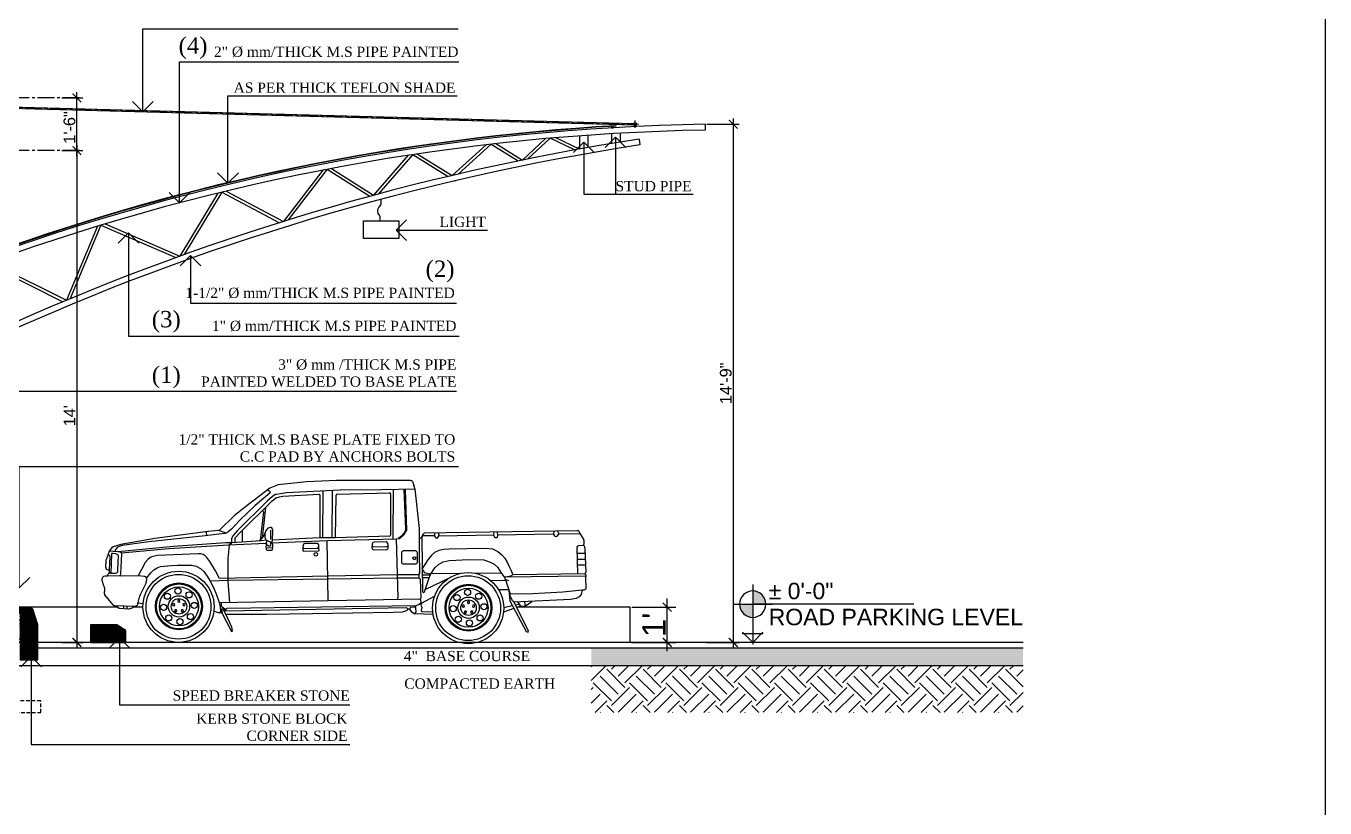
# Model space of a CAD drawing. Header units: inches. Extents: x 7915 to 10666, y -851 to 1175.
# Drawn here: x 10222.3 to 10666, y 620.1 to 887.2 of the extents above; entities that cross this region are included whole.
import ezdxf
from ezdxf.enums import TextEntityAlignment as Align

# ---------------------------------------------------------------- set-up
doc = ezdxf.new("R2010")
doc.units = ezdxf.units.IN
doc.header["$LTSCALE"] = 10
doc.header["$MEASUREMENT"] = 0
for name, pattern in [('CENTER2', [28.575, 19.05, -3.175, 3.175, -3.175]), ('HIDDEN', [9.525, 6.35, -3.175]), ('HIDDEN2', [0.1875, 0.125, -0.0625])]:
    doc.linetypes.add(name, pattern=pattern)
for name, color, linetype in [('-LEVEL 12', 1, 'Continuous'), ('A-TYP-ST-Hatch', 254, 'Continuous'), ('afaq', 6, 'Continuous'), ('BOLD  DIM', 230, 'Continuous'), ('CAR1', 250, 'Continuous'), ('dim', 1, 'Continuous'), ('DIM DET', 2, 'Continuous'), ('FINISH', 2, 'Continuous'), ('KERB STONE', 6, 'Continuous'), ('LIGHT', 1, 'Continuous'), ('NEW COL HATCH', 8, 'Continuous'), ('new line', 2, 'Continuous'), ('RCC', 6, 'Continuous'), ('SHADE COL', 4, 'Continuous'), ('TEXT DET', 2, 'Continuous'), ('WALL', 4, 'Continuous'), ('WALL HATCH', 250, 'Continuous')]:
    doc.layers.add(name, color=color, linetype=linetype)
doc.styles.add('1-2 INCH', font='arial.ttf', dxfattribs={"height": 4})
doc.styles.add('1-5 INCH', font='GOTHIC.TTF', dxfattribs={"height": 1})
doc.styles.add('3-8 TEXT', font='arial.ttf', dxfattribs={"height": 8})
doc.styles.add('ARIAL', font='arial.ttf')
doc.styles.add('style1', font='times.ttf')
doc.dimstyles.new('1-2 INCH', dxfattribs={"dimtxt": 4, "dimasz": 3, "dimexe": 2, "dimexo": 0.5, "dimgap": 0.5, "dimtad": 1, "dimdec": 4, "dimzin": 0, "dimdsep": 46, "dimlunit": 4, "dimtxsty": '1-2 INCH', "dimblk": 'ARCHTICK', "dimcen": 2, "dimdle": 2, "dimclrd": 1, "dimclre": 8, "dimclrt": 3, "dimadec": 3, "dimazin": 0, "dimtfac": 1, "dimtdec": 4, "dimtofl": 0, "dimtmove": 2, "dimatfit": 3, "dimldrblk": 'AERO', "dimfxl": 0, "dimtolj": 1, "dimtzin": 0, "dimarcsym": 0})
doc.dimstyles.new('3-8 INCH', dxfattribs={"dimtxt": 8, "dimasz": 3, "dimexe": 3, "dimexo": 0.5, "dimgap": 0.5, "dimtad": 1, "dimdec": 4, "dimzin": 0, "dimdsep": 46, "dimlunit": 4, "dimtxsty": '3-8 TEXT', "dimblk": 'ARCHTICK', "dimcen": 1.5, "dimdle": 3, "dimclrd": 1, "dimclre": 8, "dimclrt": 2, "dimadec": 3, "dimazin": 0, "dimtfac": 1, "dimtdec": 4, "dimtofl": 0, "dimtmove": 2, "dimatfit": 3, "dimldrblk": 'AERO', "dimfxl": 0, "dimtolj": 1, "dimtzin": 0, "dimarcsym": 0})
doc.dimstyles.new('DET-DIM', dxfattribs={"dimtxt": 1, "dimasz": 0.75, "dimexe": 1, "dimexo": 1, "dimgap": 0.5, "dimtad": 1, "dimdec": 4, "dimzin": 0, "dimdsep": 46, "dimlunit": 4, "dimtxsty": '1-5 INCH', "dimblk": 'ARCHTICK', "dimcen": 2, "dimclrd": 1, "dimclre": 8, "dimclrt": 2, "dimadec": 3, "dimazin": 0, "dimtfac": 1, "dimtdec": 4, "dimtofl": 0, "dimtmove": 2, "dimatfit": 3, "dimldrblk": 'AERO', "dimfxl": 0, "dimtolj": 1, "dimtzin": 0, "dimarcsym": 0})
pattern_1 = [(50, (-9762.5724, 3945.2012), (1.43452037, -0.12550427), [0.15, -1.65]), (355, (-9762.5724, 3945.2012), (-0.27750267, 1.50438427), [0.12, -1.32]), (100.451444, (-9762.4529, 3945.1908), (1.1570177, 1.37887998), [0.12748038, -1.40228422]), (46.1842, (-9762.5724, 3945.6012), (2.13448266, -0.33103856), [0.225, -2.475]), (96.635635, (-9762.3946, 3945.5736), (1.8693239, 1.9482372), [0.1912207, -2.1034275]), (351.184164, (-9762.5724, 3945.6012), (1.8693239, 1.9482372), [0.18, -1.98]), (21, (-9762.3724, 3945.5012), (1.1938141, -0.80523778), [0.15, -1.65]), (326, (-9762.3724, 3945.5012), (0.48663066, 1.4503001), [0.12, -1.32]), (71.451445, (-9762.273, 3945.4341), (1.68044475, 0.6450623), [0.12748038, -1.40228422]), (37.5, (-9762.57244, 3945.2012), (0.02431971, 0.665787708), [0, -1.304, 0, -1.34, 0, -1.325]), (7.5, (-9762.57244, 3945.2012), (0.526139075, 0.788823424), [0, -0.764, 0, -1.274, 0, -0.505]), (327.5, (-9763.01844, 3945.2012), (1.067644872, -0.045109743), [0, -0.5, 0, -1.56, 0, -2.07]), (317.5, (-9763.2184, 3945.2012), (1.16637234, 0.200209965), [0, -0.65, 0, -1.036, 0, -1.47])]
pattern_2 = [(225, (-2543.17438, 4597.89526), (0.176776695, -0.176776695), [])]

# ---------------------------------------------------------------- blocks, each defined once
blk = doc.blocks.new('_ArchTick')
at = {"color": 0, "const_width": 0.15}
blk.add_lwpolyline([(-0.5, -0.5), (0.5, 0.5)], dxfattribs=at)
blk = doc.blocks.new('*D231')
at = {"layer": 'Defpoints', "color": 0}
for p in [(10428.66, 688.69), (10441.29, 688.69), (10428.66, 676.69)]:
    blk.add_point(p, dxfattribs=at)
at = {"layer": 'DIM DET', "color": 8, "linetype": 'HIDDEN', "lineweight": -2}
for p, q in [((10429.16, 688.69), (10444.29, 688.69)), ((10429.16, 676.69), (10444.29, 676.69))]:
    blk.add_line(p, q, dxfattribs=at)
at = {"layer": 'DIM DET', "color": 1, "lineweight": -2}
blk.add_line((10441.29, 673.69), (10441.29, 691.69), dxfattribs=at)
at = {"layer": 'DIM DET', "color": 1, "lineweight": -2, "xscale": 3, "yscale": 3, "zscale": 3}
for p, rotation in [((10441.29, 688.69), 90), ((10441.29, 676.69), 270)]:
    blk.add_blockref('_ArchTick', p, dxfattribs=dict(at, rotation=rotation))
at = {"layer": 'DIM DET', "color": 2, "insert": (10436.77, 682.69), "char_height": 8, "attachment_point": 5, "rotation": 90, "style": '3-8 TEXT'}
blk.add_mtext("\\A1;1'", dxfattribs=at)
blk = doc.blocks.new('AERO')
blk.add_line((0, 0), (-1, 0))
blk.add_lwpolyline([(-0.71, 0.71), (0, 0), (-0.71, -0.71)])
blk = doc.blocks.new('*D232')
at = {"layer": 'Defpoints', "color": 0}
for p in [(10454.28, 853.69), (10454.28, 676.69), (10463.86, 676.69)]:
    blk.add_point(p, dxfattribs=at)
at = {"layer": 'dim', "color": 8, "linetype": 'HIDDEN', "lineweight": -2}
for p, q in [((10454.78, 853.69), (10465.86, 853.69)), ((10454.78, 676.69), (10465.86, 676.69))]:
    blk.add_line(p, q, dxfattribs=at)
at = {"layer": 'dim', "color": 1, "lineweight": -2}
blk.add_line((10463.86, 855.69), (10463.86, 674.69), dxfattribs=at)
at = {"layer": 'dim', "color": 1, "lineweight": -2, "xscale": 3, "yscale": 3, "zscale": 3}
for p, rotation in [((10463.86, 853.69), 90), ((10463.86, 676.69), 270)]:
    blk.add_blockref('_ArchTick', p, dxfattribs=dict(at, rotation=rotation))
at = {"layer": 'dim', "color": 3, "insert": (10461.32, 765.19), "char_height": 4, "attachment_point": 5, "rotation": 90, "style": '1-2 INCH'}
blk.add_mtext('\\A1;14\'-9"', dxfattribs=at)
blk = doc.blocks.new('*D234')
at = {"layer": 'Defpoints', "color": 0}
for p in [(10234.07, 844.69), (10234.07, 676.69), (10239.67, 676.69)]:
    blk.add_point(p, dxfattribs=at)
at = {"layer": 'dim', "color": 8, "linetype": 'HIDDEN', "lineweight": -2}
for p, q in [((10234.57, 844.69), (10241.67, 844.69)), ((10234.57, 676.69), (10241.67, 676.69))]:
    blk.add_line(p, q, dxfattribs=at)
at = {"layer": 'dim', "color": 1, "lineweight": -2}
blk.add_line((10239.67, 846.69), (10239.67, 674.69), dxfattribs=at)
at = {"layer": 'dim', "color": 1, "lineweight": -2, "xscale": 3, "yscale": 3, "zscale": 3}
for p, rotation in [((10239.67, 844.69), 90), ((10239.67, 676.69), 270)]:
    blk.add_blockref('_ArchTick', p, dxfattribs=dict(at, rotation=rotation))
at = {"layer": 'dim', "color": 3, "insert": (10237.16, 754.11), "char_height": 4, "attachment_point": 5, "rotation": 90, "style": '1-2 INCH'}
blk.add_mtext("\\A1;14'", dxfattribs=at)
blk = doc.blocks.new('A$C70028be3')
blk.add_wipeout([(105.45, 55.78), (80.11, 55.76), (70.88, 55.34), (65.04, 54.76), (60.2, 54.23), (57.41, 53.17), (56.69, 52.61), (45.2, 43.62), (40.04, 38.63), (39.76, 38.7), (39.66, 38.7), (36.79, 38.35), (26.77, 37.06), (18.16, 35.94), (12.31, 34.94), (6.45, 33.94), (3.93, 33.14), (2.6, 31.82), (2.14, 30.54), (1.46, 28.65), (1.4, 28.35), (1.31, 26.25), (1.54, 25.57), (2.17, 25.21), (2.56, 25.19), (2.5, 24), (1.9, 23.09), (1.9, 23.05), (0.99, 23.03), (0.19, 22.62), (0.05, 21.73), (0.62, 19.92), (0.72, 19.7), (0.82, 19.48), (0.9, 19.07), (0.9, 17.81), (0.86, 17.68), (0.88, 16.95), (2.3, 15.06), (3.62, 13.4), (4.38, 13.02), (5.24, 12.96), (5.45, 12.39), (5.95, 11.97), (9.29, 11.82), (10.29, 12.11), (10.78, 12.85), (11.34, 12.83), (12.04, 13.11), (12.35, 13.83), (12.36, 13.96), (14.11, 13.68), (14.08, 13.29), (14.06, 12.61), (14.23, 10.57), (14.52, 9.3), (14.86, 8.27), (15.32, 7.21), (16.02, 5.98), (16.7, 5.04), (17.37, 4.27), (17.37, 4.27), (18.88, 2.91), (20.3, 1.99), (21.41, 1.54), (23.47, 0.77), (24.33, 0.6), (25.47, 0.48), (26.21, 0.46), (27.91, 0.58), (29.56, 0.93), (31.01, 1.44), (32.59, 2.27), (33.49, 2.88), (34.44, 3.67), (34.44, 3.67), (35.74, 5.07), (36.78, 6.62), (37.7, 8.66), (38.22, 10.77), (38.26, 11.07), (39.97, 10.52), (40.43, 10.64), (40.6, 10.88), (40.6, 10.88), (40.82, 10.51), (41.07, 10.41), (44.26, 4.22), (44.69, 4.37), (44.41, 5.64), (42.33, 10.05), (49.36, 10.05), (56.39, 10.05), (64.18, 10.19), (71.96, 10.33), (85.75, 10.55), (99.54, 10.76), (102.62, 10.9), (104.33, 11.42), (104.55, 11.77), (104.54, 11.88), (104.88, 11.91), (105.23, 11.95), (105.19, 11.71), (105.28, 11.42), (105.86, 10.86), (106.66, 10.26), (113.16, 10.11), (113.24, 9.63), (113.5, 8.62), (113.94, 7.41), (114.34, 6.55), (115.17, 5.19), (115.91, 4.23), (116.69, 3.41), (117.94, 2.36), (119.19, 1.55), (120.23, 1.03), (121.78, 0.47), (123.23, 0.15), (124.48, 0.02), (125.13, 0), (126.63, 0.09), (128.17, 0.39), (129.63, 0.86), (130.99, 1.51), (132.52, 2.51), (133.69, 3.53), (135.04, 5.13), (135.68, 6.13), (136.45, 7.74), (136.99, 9.53), (137.16, 10.47), (137.2, 10.75), (140.78, 12.03), (144.97, 4.2), (145.59, 3.99), (145.8, 4.41), (141.69, 12.36), (142.99, 12.82), (144.54, 12.82), (144.74, 12.88), (146.9, 14.46), (160.14, 15.1), (162.01, 15.41), (163.05, 16.04), (163.77, 16.76), (164.1, 18.38), (164.76, 18.44), (165.26, 18.62), (165.42, 18.75), (165.48, 18.95), (165.36, 22.63), (165.35, 22.95), (165.29, 23.55), (165.12, 23.79), (164.84, 23.94), (164.95, 23.94), (165.19, 24.05), (165.28, 24.29), (165.02, 32.37), (164.8, 33.41), (164.67, 33.61), (164.39, 33.67), (164.6, 33.77), (164.69, 34), (164.69, 35.26), (163.3, 37.67), (162.93, 38.48), (162.36, 38.67), (155.67, 38.57), (135.2, 38.26), (113.69, 37.84), (110.21, 37.85), (109.95, 37.71), (109.54, 36.88), (109.3, 36.5), (109.18, 36.19), (108.4, 36.15), (108.38, 38.61), (108.37, 39.31), (107.62, 46.02), (106.88, 52.73), (106.61, 53.98), (106.33, 54.7), (106.07, 55.36), (105.83, 55.67)]).dxf.layer = 'CAR1'
at = {"layer": 'CAR1'}
for p, q in [((60.2, 54.23), (57.41, 53.17)), ((69.89, 55.29), (60.2, 54.23)), ((80.11, 55.76), (69.89, 55.29)), ((105.45, 55.78), (80.11, 55.76)), ((106.07, 55.36), (106.59, 54.05)), ((106.61, 53.98), (106.88, 52.73)), ((57.41, 53.17), (48.65, 46.4)), ((58.04, 48.73), (59.37, 49.75)), ((59.57, 49.86), (60.69, 50.22)), ((60.69, 50.22), (61.84, 50.36)), ((61.84, 50.36), (74.24, 51.03)), ((74.52, 50.77), (74.52, 36.12)), ((79.81, 36.32), (80.02, 50.78)), ((80.35, 51.11), (98.26, 51.5)), ((98.6, 51.17), (98.6, 37.06)), ((106.88, 52.73), (108.37, 39.31)), ((48.65, 46.4), (45.2, 43.62)), ((47.42, 38.07), (58.04, 48.73)), ((55.2, 45.03), (54.11, 35.22)), ((45.2, 43.62), (40.04, 38.63)), ((18.16, 35.94), (6.45, 33.94)), ((35.38, 38.18), (18.16, 35.94)), ((39.66, 38.7), (35.38, 38.18)), ((42.28, 37.92), (39.87, 38.68)), ((47.9, 38.56), (47.96, 34.82)), ((57.65, 38.75), (57.65, 35.56)), ((74.39, 36.12), (58.21, 35.42)), ((79.81, 36.19), (74.39, 36.12)), ((98.28, 36.72), (79.81, 36.19)), ((100.51, 35.85), (101.1, 15.69)), ((108.37, 39.31), (108.44, 30.9)), ((108.4, 36.15), (109.18, 36.19)), ((109.34, 36.48), (109.27, 36.15)), ((109.27, 36.15), (109.53, 17.84)), ((109.54, 36.88), (109.34, 36.48)), ((113.58, 36.88), (109.54, 36.88)), ((156.13, 37.56), (163.3, 37.67)), ((163.3, 37.67), (164.64, 35.43)), ((2.6, 31.82), (1.46, 28.65)), ((3.4, 32.75), (2.6, 31.82)), ((3.93, 33.14), (3.4, 32.75)), ((6.45, 33.94), (3.93, 33.14)), ((5.56, 31.48), (24.49, 33.33)), ((24.49, 33.33), (42.4, 34.55)), ((42.4, 34.55), (44.1, 34.55)), ((44.47, 34.49), (43.48, 33.6)), ((76.85, 35.14), (77.19, 14.92)), ((92.32, 33.73), (92.26, 33.12)), ((92.26, 33.12), (92.29, 32.72)), ((92.4, 34.15), (92.32, 33.73)), ((92.96, 32.1), (97.17, 32.17)), ((97.08, 34.76), (93.05, 34.7)), ((97.79, 33.91), (97.75, 34.19)), ((97.82, 33.17), (97.79, 33.91)), ((97.83, 32.86), (97.82, 33.17)), ((162.64, 23.91), (162.37, 32.82)), ((162.4, 32.97), (162.55, 33.32)), ((162.83, 33.51), (164.44, 33.67)), ((164.69, 35.26), (164.69, 34)), ((164.8, 33.41), (165.02, 32.37)), ((165.02, 32.37), (165.28, 24.29)), ((1.4, 28.35), (1.31, 26.25)), ((3.32, 30.7), (3.05, 24.08)), ((3.82, 30.86), (3.48, 30.86)), ((4.67, 30.72), (3.82, 30.86)), ((5.38, 30.51), (4.67, 30.72)), ((5.74, 30.08), (5.38, 30.51)), ((5.52, 25.04), (5.74, 30.08)), ((14.79, 27.77), (12.43, 23.19)), ((15.67, 28.72), (14.79, 27.77)), ((16.38, 29.36), (15.67, 28.72)), ((17.44, 29.8), (16.48, 29.42)), ((18.97, 30.14), (17.44, 29.8)), ((33, 30.75), (19.03, 30.14)), ((20.02, 26.32), (23.86, 26.74)), ((23.86, 26.74), (25.85, 26.88)), ((25.85, 26.88), (30.76, 26.81)), ((30.76, 26.81), (32.25, 26.53)), ((36.86, 28.04), (35.85, 29.46)), ((38.83, 24.92), (36.86, 28.04)), ((108.44, 30.9), (108.57, 24.19)), ((113.72, 25.87), (114.98, 27)), ((114.98, 27), (116.64, 27.93)), ((116.64, 27.93), (118.7, 28.39)), ((118.7, 28.39), (125.33, 28.72)), ((125.33, 28.72), (130.44, 28.59)), ((130.44, 28.59), (132.1, 28.12)), ((132.1, 28.12), (133.89, 27.33)), ((133.89, 27.33), (135.22, 26.07)), ((1.9, 23.05), (0.99, 23.03)), ((12.56, 23.19), (1.9, 23.05)), ((1.9, 23.05), (1.9, 23.09)), ((2.17, 25.21), (2.34, 25.19)), ((2.34, 25.19), (2.56, 25.18)), ((2.56, 25.18), (2.5, 24)), ((2.93, 24.09), (4.74, 24.04)), ((4.74, 24.04), (5.17, 24.18)), ((5.17, 24.18), (5.45, 24.54)), ((5.45, 24.54), (5.52, 25.04)), ((14.47, 23.01), (12.56, 23.19)), ((15.32, 22.34), (16.75, 24.26)), ((15.36, 21.84), (15.32, 22.34)), ((16.75, 24.26), (17.82, 25.18)), ((17.82, 25.18), (18.89, 25.89)), ((18.89, 25.89), (20.02, 26.32)), ((32.25, 26.53), (33.67, 25.68)), ((33.67, 25.68), (34.81, 24.61)), ((34.81, 24.61), (35.95, 23.12)), ((35.95, 23.12), (36.94, 21.63)), ((40.19, 22.28), (38.83, 24.92)), ((77.3, 23.03), (40.19, 22.28)), ((77.28, 22.14), (100.77, 22.55)), ((101.04, 23.5), (77.3, 23.03)), ((100.77, 22.55), (108.32, 22.55)), ((108.3, 23.57), (101.04, 23.5)), ((108.54, 24.04), (108.3, 23.57)), ((108.32, 22.55), (108.61, 22.31)), ((109.45, 23.57), (112.28, 23.57)), ((110.23, 17.73), (111.86, 22.49)), ((111.86, 22.49), (112.32, 23.68)), ((112.32, 23.68), (113.72, 25.87)), ((135.22, 26.07), (136.35, 24.34)), ((136.35, 24.34), (137.61, 22.49)), ((164.89, 23.08), (137.54, 22.75)), ((137.61, 22.49), (137.68, 22.09)), ((137.88, 22.88), (139.67, 23.15)), ((139.67, 23.15), (140.46, 23.61)), ((165.19, 22.91), (164.89, 23.08)), ((165.12, 23.79), (165.29, 23.55)), ((165.29, 23.55), (165.35, 22.95)), ((165.48, 18.95), (165.36, 22.63)), ((0.05, 21.73), (0.62, 19.92)), ((0.62, 19.92), (0.82, 19.48)), ((0.9, 17.81), (0.86, 17.68)), ((0.9, 19.07), (0.9, 17.81)), ((13.1, 16.53), (14.12, 18.57)), ((14.12, 18.57), (15.13, 20.72)), ((15.21, 20.98), (15.36, 21.84)), ((36.94, 21.63), (38.15, 19.21)), ((37.24, 21.53), (43.01, 21.74)), ((38.15, 19.21), (39.22, 16.65)), ((43.01, 21.74), (77.28, 22.14)), ((108.73, 22.06), (108.93, 15.58)), ((137.68, 22.09), (138.94, 21.62)), ((137.94, 21.82), (139.47, 16.98)), ((157.45, 17.71), (164.1, 18.38)), ((164.1, 18.38), (164.76, 18.44)), ((164.76, 18.44), (165.26, 18.62)), ((0.88, 16.95), (0.97, 16.73)), ((0.97, 16.73), (3.62, 13.4)), ((12.35, 13.84), (12.35, 13.96)), ((12.36, 13.95), (14.11, 13.68)), ((12.39, 14.09), (13.03, 16.35)), ((39.22, 16.65), (39.71, 15.09)), ((39.71, 15.09), (40.14, 14.03)), ((108.6, 15.23), (40.11, 13.94)), ((40.14, 14.03), (40.43, 12.61)), ((101.1, 15.69), (100.85, 15.17)), ((107.35, 13.05), (108.36, 13.46)), ((108.36, 13.46), (108.91, 13.84)), ((109.05, 14.15), (108.95, 15.02)), ((109.79, 17.52), (109.84, 17.51)), ((139.47, 16.98), (147.23, 17.11)), ((141.95, 14.27), (142.99, 12.82)), ((144.74, 12.88), (146.9, 14.46)), ((147.23, 17.11), (157.45, 17.71)), ((4.38, 13.02), (11.32, 12.83)), ((39.57, 10.62), (38.26, 11.07)), ((39.97, 10.52), (39.57, 10.62)), ((40.43, 12.61), (40.6, 10.88)), ((40.57, 11.18), (40.58, 11.09)), ((41.11, 10.32), (40.82, 10.51)), ((41.01, 11.85), (40.92, 11.82)), ((40.92, 11.82), (41.06, 10.5)), ((41.11, 10.32), (44.26, 4.22)), ((42.33, 10.05), (41.6, 11.58)), ((42.33, 10.05), (56.39, 10.05)), ((44.41, 5.64), (42.33, 10.05)), ((42.39, 11.11), (42.36, 11.58)), ((103.99, 12.25), (42.39, 11.11)), ((42.85, 12.12), (107.23, 13.03)), ((56.39, 10.05), (71.96, 10.33)), ((71.96, 10.33), (99.54, 10.76)), ((99.54, 10.76), (102.62, 10.9)), ((102.73, 10.92), (104.11, 11.29)), ((104.4, 12.05), (104.18, 12.19)), ((104.33, 11.42), (104.45, 11.54)), ((105.31, 12.39), (105.19, 11.71)), ((105.28, 11.42), (105.8, 10.9)), ((105.8, 10.9), (106.66, 10.26)), ((106.66, 10.26), (113.16, 10.11)), ((106.84, 12.59), (107.35, 13.05)), ((142.99, 12.82), (144.54, 12.82)), ((44.69, 4.37), (44.41, 5.64)), ((44.26, 4.22), (44.69, 4.37))]:
    blk.add_line(p, q, dxfattribs=at)
for points in [[(56.69, 52.61), (57.19, 52.24, -0.301892), (57.44, 51.55), (57.41, 51.45), (52.37, 47.2), (47.2, 42.16), (44.28, 39.11), (43, 38.09, -0.067543), (42.89, 38.02), (42.09, 37.68, -0.072027), (41.95, 37.65), (35.25, 36.86), (16.01, 34.74), (6.98, 33.54), (5.57, 33.07, 0.139437), (5.27, 32.87), (4.8, 32.3, 0.078744), (4.69, 32.12), (4.46, 31.55)], [(106.88, 52.73), (95.69, 52.52), (81.44, 52.39), (63.06, 51.58), (61.02, 51.24), (59.58, 50.99, 0.08521), (59.36, 50.91), (58.44, 50.39, 0.054157), (58.33, 50.31), (56.48, 48.66), (46.31, 38.63), (44.75, 36.8), (44.35, 35.84), (44.34, 34.97), (44.47, 34.49)], [(45.6, 34.62), (45.52, 36.03, -0.208136), (45.57, 36.16), (47.42, 38.07)], [(54.13, 35.29), (55.42, 36.99), (56.17, 38.68), (56.98, 39.56), (57.28, 39.73, -0.247414), (57.91, 39.75), (58, 39.7), (58.22, 39.15, -0.099421), (58.27, 38.89), (58.21, 35.01, -0.409642), (57.87, 34.68), (57.66, 34.68, -0.099899), (57.4, 34.74), (56.48, 35.13, -0.187101), (56.13, 35.46), (55.83, 36.11), (55.83, 37.19), (55.96, 38.14)], [(109.34, 36.48), (109.95, 37.71, -0.23183), (110.21, 37.85), (162.36, 38.67, -0.180383), (162.93, 38.48), (163.3, 37.67)], [(113.69, 37.84), (113.6, 36.93, 0.182051), (113.66, 36.7), (114, 36.22, 0.242126), (114.28, 36.08), (114.54, 36.08, 0.258509), (114.83, 36.24), (115.17, 36.79, 0.203766), (115.21, 37.05), (115.04, 37.74)], [(154.53, 38.57), (154.26, 37.68, 0.215904), (154.29, 37.4), (154.65, 36.83, 0.221018), (154.89, 36.68), (155.28, 36.62, 0.25359), (155.58, 36.73), (156.05, 37.27, 0.294623), (156.1, 37.62), (155.67, 38.57)], [(2.56, 31.69), (5.52, 31.49, -0.029402), (5.6, 31.48), (6.17, 31.37, -0.134111), (6.48, 31.21), (6.5, 31.2, -0.228211), (6.73, 30.67), (6.42, 23.81, -0.207232), (6.07, 23.09), (6.05, 23.08)], [(56.21, 34.22), (56.06, 33.07), (56.17, 32.26, 0.370137), (56.49, 31.98), (57.98, 31.95, 0.361622), (58.32, 32.22), (58.44, 32.86), (58.42, 33.85, 0.255288), (58.26, 34.13), (57.57, 34.55)], [(92.35, 33.38), (92.35, 33.38, 0.262804), (92.93, 33.07), (97.14, 33.17, 0.192535), (97.59, 33.36), (97.7, 33.47)], [(109.42, 25.44), (111.53, 28.59), (112.79, 30.31), (113.78, 31.24), (115.24, 31.9), (116.77, 32.24), (118.7, 32.44), (131.04, 32.63), (133.5, 32.37), (135.29, 31.44), (136.61, 30.31), (137.68, 29.19), (138.41, 27.86), (139.2, 26.4), (139.87, 25.01), (140.32, 23.73, 0.321648), (140.48, 23.61), (164.95, 23.94)], [(2.14, 30.54), (2.67, 30.12, -0.24157), (2.8, 29.84), (2.56, 25.18)], [(112.38, 23.76), (110.66, 24.09, -0.273105), (110.12, 24.51), (110.05, 24.7, 0.232067), (109.62, 25.1), (109.43, 25.16)], [(40.78, 13.96), (40.78, 13.08, 0.247059), (41, 12.67), (41.7, 12.19, -0.247059), (41.92, 11.77), (41.92, 10.91)], [(109.17, 13.86), (108.96, 13.12), (109.25, 12.61, -0.180214), (109.29, 12.38), (109.1, 11.38, 0.465595), (109.42, 10.99), (113.04, 10.91)], [(105.29, 12.44), (106.8, 12.59, -0.428967), (107.17, 12.27), (107.24, 10.82, -0.250862), (107.1, 10.53), (106.8, 10.31)]]:
    blk.add_lwpolyline(points, format="xyb", dxfattribs=at)
for points in [[(57.89, 34.51), (77.1, 35.24), (100.57, 35.85), (101.79, 35.92), (103.15, 37.21), (104.23, 38.83), (103.75, 52.67)], [(75.54, 52.13), (75.4, 36.19)], [(78.66, 52.27), (78.59, 36.19)], [(99.55, 35.82), (99.62, 52.6)], [(103.21, 52.66), (103.69, 39.17), (103.49, 38.15), (102.13, 36.6), (101.38, 35.92)], [(55.9, 46.55), (54.73, 36.08)], [(35.65, 38.05), (35.78, 36.99)], [(54.4, 35.29), (56.17, 35.5)], [(115.18, 36.88), (133.76, 37.19)], [(133.95, 38.16), (133.74, 37.12), (134.26, 36.29), (134.99, 36.29), (135.3, 37.01), (135.2, 38.26)], [(135.29, 37.21), (154.22, 37.52)], [(56.24, 34.28), (43.28, 33.67), (22.86, 32.45), (6.76, 30.98)], [(43.48, 33.6), (43.08, 29.06), (43.01, 22.89), (43.08, 21.4), (43.66, 14.01)], [(44.5, 34.55), (54.27, 35.23)], [(57.63, 34.64), (57.6, 33.37), (57.05, 33.37), (56.54, 33.7), (56.18, 34.25), (56.48, 35.27)], [(56.51, 32.89), (58.32, 32.8)], [(68.7, 32.88), (68.91, 32.56), (73.76, 32.68), (74.05, 32.97)], [(165.07, 30.78), (162.43, 30.78)], [(165.14, 28.72), (162.49, 28.72)], [(165.22, 26.8), (162.55, 26.8)], [(108.27, 23.56), (108.27, 22.54)], [(109.46, 22.62), (111.91, 22.62)], [(110.5, 18.53), (119.43, 22.82)], [(112.49, 23.94), (122.71, 24.06)], [(127.27, 24.11), (136.44, 24.21)], [(132.43, 21.69), (138.01, 21.61)], [(135.48, 18.51), (138.99, 18.51)], [(139.07, 18.25), (139.35, 14.69), (144.97, 4.2), (145.59, 3.99), (145.8, 4.41), (140.71, 14.27)], [(164.1, 18.38), (163.77, 16.76), (163.05, 16.04), (162.01, 15.41), (160.14, 15.1), (140.81, 14.17), (140.29, 14.69), (139.46, 16.35), (139.47, 16.98)], [(109.17, 13.89), (113.69, 16.25)], [(141.21, 13.3), (142.49, 13.51)], [(144.34, 14.17), (144.65, 13.03)], [(10.78, 12.85), (10.29, 12.11), (9.29, 11.82), (5.95, 11.97), (5.45, 12.39), (5.24, 12.96)], [(7.45, 12.94), (7.36, 11.91)], [(8.51, 12.91), (8.59, 11.85)], [(104.53, 11.88), (105.23, 11.95)], [(140.78, 12.03), (137.2, 10.75)], [(137.28, 12.4), (140.22, 13.07)], [(142.99, 12.82), (141.69, 12.36)]]:
    blk.add_lwpolyline(points, dxfattribs=at)
for points in [[(73.43, 34.26), (69.26, 34.2), (69.05, 34.09), (68.88, 33.88), (68.73, 33.56), (68.67, 33.23), (68.61, 32.62), (68.64, 32.15), (68.7, 31.74), (68.85, 31.59), (74.02, 31.68), (74.2, 31.82), (74.17, 32.68), (74.14, 33.41), (74.08, 33.82), (73.9, 34.06), (73.7, 34.17)], [(24.96, 13.18), (24.88, 13.57), (24.5, 13.7), (24.2, 13.43), (24.28, 13.04), (24.66, 12.91)], [(26.33, 14.2), (26.68, 14.4), (26.68, 14.81), (26.33, 15.01), (25.99, 14.81), (25.99, 14.4)], [(27.73, 13.22), (28.03, 12.95), (28.41, 13.07), (28.49, 13.46), (28.19, 13.73), (27.81, 13.61)], [(125.25, 13.75), (125.6, 13.95), (125.6, 14.35), (125.25, 14.55), (124.9, 14.35), (124.9, 13.95)], [(25.51, 11.56), (25.11, 11.6), (24.88, 11.28), (25.04, 10.91), (25.44, 10.87), (25.67, 11.19)], [(27.22, 11.58), (27.06, 11.21), (27.29, 10.89), (27.69, 10.93), (27.86, 11.3), (27.62, 11.62)], [(123.88, 12.72), (123.79, 13.12), (123.41, 13.24), (123.12, 12.97), (123.2, 12.58), (123.58, 12.46)], [(124.43, 11.1), (124.03, 11.14), (123.79, 10.82), (123.96, 10.46), (124.35, 10.41), (124.59, 10.74)], [(126.14, 11.13), (125.98, 10.76), (126.21, 10.44), (126.61, 10.48), (126.77, 10.84), (126.54, 11.17)], [(126.65, 12.76), (126.95, 12.49), (127.33, 12.62), (127.41, 13.01), (127.11, 13.28), (126.73, 13.15)]]:
    blk.add_lwpolyline(points, close=True, dxfattribs=at)
blk.add_lwpolyline([(103.15, 31.82), (107.01, 31.82, -0.414214), (107.68, 31.15), (107.68, 27.79, -0.414214), (107.01, 27.12), (103.15, 27.12, -0.414214), (102.48, 27.79), (102.48, 31.15, -0.414214)], format="xyb", close=True, dxfattribs=at)
for centre, radius in [((73.11, 30.53), 0.605), ((106.74, 29.17), 0.498), ((26.21, 12.61), 12.15), ((26.21, 12.61), 11.06), ((125.13, 12.15), 12.15), ((125.13, 12.15), 11.06), ((26.35, 12.75), 8), ((26.35, 12.75), 7.66), ((26.35, 12.75), 6.66), ((26.02, 17.99), 1.05), ((125.27, 12.29), 8), ((125.27, 12.29), 7.66), ((125.27, 12.29), 6.66), ((124.94, 17.54), 1.05), ((21.1, 12.42), 1.05), ((22.41, 16.23), 1.05), ((26.35, 12.75), 3.65), ((26.35, 12.75), 2.65), ((29.83, 16.69), 1.05), ((31.6, 13.07), 1.05), ((121.33, 15.77), 1.05), ((125.27, 12.29), 3.65), ((125.27, 12.29), 2.65), ((128.75, 16.23), 1.05), ((130.51, 12.62), 1.05), ((22.87, 8.81), 1.05), ((30.29, 9.27), 1.05), ((120.02, 11.97), 1.05), ((121.79, 8.35), 1.05), ((129.21, 8.81), 1.05), ((26.68, 7.5), 1.05), ((125.59, 7.05), 1.05)]:
    blk.add_circle(centre, radius, dxfattribs=at)
for centre, radius, start, end in [((105.45, 55.11), 0.669, 21.6804, 90.0581), ((106.45, 53.97), 0.167, 3.0149, 27.4239), ((59.78, 49.22), 0.669, 108.0045, 127.5356), ((74.26, 50.77), 0.267, 0, 93.1256), ((80.36, 50.77), 0.334, 91.2769, 179.1691), ((98.27, 51.17), 0.334, 0, 91.2769), ((54.87, 45.07), 0.334, 353.6554, 135.0899), ((39.72, 38.2), 0.502, 72.4859, 96.9065), ((98.27, 37.06), 0.334, 271.6531, 0), ((44.1, 34.38), 0.167, 312.101, 90), ((92.95, 32.76), 0.669, 183.579, 270.9759), ((93.05, 34.04), 0.669, 90.8064, 169.6881), ((97.09, 34.09), 0.669, 8.1355, 90.8064), ((97.16, 32.84), 0.669, 270.9759, 1.9762), ((162.7, 32.83), 0.334, 156.0227, 181.7239), ((162.86, 33.18), 0.334, 95.5237, 156.0227), ((164.35, 34), 0.334, 275.5237, 0), ((164.47, 33.34), 0.334, 11.8966, 95.5237), ((164.35, 35.26), 0.334, 0, 30.9814), ((2.41, 28.31), 1, 160.1884, 177.3957), ((3.48, 30.69), 0.167, 90, 179.3835), ((16.6, 29.11), 0.334, 111.7877, 132.2538), ((19.04, 29.81), 0.334, 92.4951, 102.2564), ((33.23, 27.47), 3.29, 37.2877, 94.0601), ((1, 22.03), 1, 90.7685, 197.5371), ((2.31, 26.21), 1, 177.3957, 261.8755), ((2.9, 23.09), 1, 113.8247, 180), ((2.96, 22.8), 1.29, 91.4276, 110.966), ((14.37, 22.01), 1, 19.4315, 84.5634), ((107.9, 24.26), 0.669, 333.4189, 1.1443), ((108.24, 24.19), 0.334, 333.4189, 1.1443), ((108.39, 22.05), 0.334, 1.7727, 50.2141), ((164.84, 23.61), 0.334, 33.7085, 90.7737), ((164.95, 24.28), 0.334, 270.7737, 1.8341), ((165.02, 22.62), 0.334, 1.8489, 60.2722), ((-0.1, 19.07), 1, 0, 23.9773), ((14.22, 21.15), 1, 334.8698, 350.2109), ((109.87, 17.85), 0.334, 180.819, 257.4796), ((165.14, 18.94), 0.334, 289.9703, 1.8489), ((1.8, 17.34), 1, 160.1973, 203.2131), ((4.41, 14.03), 1, 218.5364, 268.4389), ((11.34, 13.84), 1, 268.4389, 359.3813), ((13.35, 13.81), 1, 164.044, 179.3813), ((14, 16.08), 1, 153.419, 164.044), ((108.59, 15.57), 0.334, 271.0796, 1.7727), ((108.62, 14.98), 0.334, 6.3446, 71.577), ((108.72, 14.12), 0.334, 304.9732, 6.3446), ((109.91, 17.84), 0.334, 257.4796, 341.1017), ((40.09, 11), 0.502, 255.9732, 9.4687), ((41.1, 10.93), 0.502, 185.7146, 236.0738), ((41.15, 11.37), 0.502, 25.2785, 105.935), ((41.55, 10.55), 0.502, 185.7146, 207.3662), ((42.86, 11.61), 0.502, 90.8143, 184.0884), ((102.6, 11.4), 0.502, 272.5949, 285.245), ((104, 11.91), 0.334, 56.3283, 91.0553), ((103.98, 11.78), 0.502, 285.245, 314.98), ((104.21, 11.77), 0.334, 314.98, 56.3283), ((105.52, 11.65), 0.334, 170.5313, 225.0199), ((107.23, 13.37), 0.334, 270.8143, 291.7876), ((144.54, 13.15), 0.334, 270, 306.2348)]:
    blk.add_arc(centre, radius, start, end, dxfattribs=at)
blk = doc.blocks.new('A$C7ba4f792')
at = {"layer": 'KERB STONE', "ltscale": 15}
h = blk.add_hatch(dxfattribs=at)
h.set_pattern_fill('ANSI31', color=251, scale=2, angle=180)
h.set_pattern_definition([(225, (1641.4114, 8058.88935), (0.176776695, -0.176776695), [])])
edge = h.paths.add_edge_path()
edge.add_line((6, 0), (0, 0))
edge.add_line((0, 0), (0, 12))
edge.add_line((0, 12), (1.77, 17.32))
edge.add_arc((2.72, 17), 1, 90, 161.5651, ccw=False)
edge.add_line((2.72, 18), (6, 18))
edge.add_line((6, 18), (6, 0))
blk.add_lwpolyline([(6, 0), (0, 0), (0, 12), (1.77, 17.32, -0.322823), (2.72, 18), (6, 18)], format="xyb", close=True, dxfattribs=at)
blk = doc.blocks.new('A$C6cef22dd')
at = {"layer": 'KERB STONE', "ltscale": 15}
h = blk.add_hatch(dxfattribs=at)
h.set_pattern_fill('ANSI31', color=251, scale=2, angle=180)
h.set_pattern_definition([(225, (-7160.31422, -665.88468), (0.176776695, -0.176776695), [])])
h.paths.add_polyline_path([(12, 0), (12, 6), (3, 6), (0, 4), (0, 0)])
at = {"layer": 'KERB STONE'}
blk.add_lwpolyline([(0, 0), (0, 4), (3, 6), (12, 6), (12, 0), (0, 0)], dxfattribs=at)
blk = doc.blocks.new('A$Cd8c21df0')
at = {"layer": 'A-TYP-ST-Hatch'}
h = blk.add_hatch(dxfattribs=at)
h.set_pattern_fill('AR-CONC', color=256, scale=0.8, style=0)
h.set_pattern_definition([(50, (-2543.1744, 4597.8953), (5.7380815, -0.502017), [0.6, -6.6]), (355, (-2543.1744, 4597.895), (-1.110011, 6.017537), [0.48, -5.28]), (100.45144, (-2542.696, 4597.8534), (4.628071, 5.51552), [0.5099215, -5.609137]), (46.1842, (-2543.1744, 4599.495), (8.537931, -1.324154), [0.9, -9.9]), (96.63564, (-2542.463, 4599.385), (7.477296, 7.792949), [0.764883, -8.41371]), (351.18416, (-2543.174, 4599.495), (7.477296, 7.792949), [0.72, -7.92]), (21, (-2542.3744, 4599.0953), (4.7752564, -3.220951), [0.6, -6.6]), (326, (-2542.3744, 4599.095), (1.9465227, 5.8012004), [0.48, -5.28]), (71.45144, (-2541.9764, 4598.827), (6.721779, 2.580249), [0.5099215, -5.609137]), (37.5, (-2543.1744, 4597.8953), (0.09727884, 2.6631508), [0, -5.216, 0, -5.36, 0, -5.3]), (7.5, (-2543.1744, 4597.8953), (2.1045563, 3.1552937), [0, -3.056, 0, -5.096, 0, -2.02]), (327.5, (-2544.9584, 4597.8953), (4.2705795, -0.180439), [0, -2, 0, -6.24, 0, -8.28]), (317.5, (-2545.7584, 4597.8953), (4.6654894, 0.8008399), [0, -2.6, 0, -4.144, 0, -5.88])])
h.paths.add_polyline_path([(12, 16), (-12, 16), (-12, 36), (12, 36)])
h = blk.add_hatch(dxfattribs=at)
h.set_pattern_fill('AR-CONC', color=256, scale=0.2, style=0)
h.set_pattern_definition(pattern_1)
h.paths.add_polyline_path([(-17, 34), (-12, 34), (-12, 24), (-17, 24)])
h = blk.add_hatch(dxfattribs=at)
h.set_pattern_fill('AR-CONC', color=256, scale=0.2, style=0)
h.set_pattern_definition(pattern_1)
h.paths.add_polyline_path([(17, 34), (12, 34), (12, 24), (17, 24)])
at = {"layer": 'KERB STONE', "ltscale": 15}
h = blk.add_hatch(dxfattribs=at)
h.set_pattern_fill('ANSI31', color=251, scale=2, angle=180)
h.set_pattern_definition(pattern_2)
h.paths.add_polyline_path([(-12.12, 36), (-16.88, 36), (-16.88, 34), (-12.12, 34)])
h = blk.add_hatch(dxfattribs=at)
h.set_pattern_fill('ANSI31', color=251, scale=2, angle=180)
h.set_pattern_definition(pattern_2)
h.paths.add_polyline_path([(12.12, 36), (16.88, 36), (16.88, 34), (12.12, 34)])
at = {"layer": 'BOLD  DIM', "color": 1, "linetype": 'HIDDEN2'}
blk.add_lwpolyline([(-12, 16), (-12, 4), (-24, 4), (-24, 0), (24, 0), (24, 4), (12, 4), (12, 16)], dxfattribs=at)
at = {"layer": 'FINISH', "color": 1}
for points in [[(-12.12, 36), (-16.88, 36), (-16.88, 34), (-12.12, 34)], [(12.12, 36), (16.88, 36), (16.88, 34), (12.12, 34)]]:
    blk.add_lwpolyline(points, close=True, dxfattribs=at)
at = {"layer": 'RCC'}
blk.add_lwpolyline([(12, 16), (12, 36), (-12, 36), (-12, 16)], dxfattribs=at)
at = {"layer": 'SHADE COL', "color": 250, "linetype": 'CENTER2', "lineweight": 25, "ltscale": 0.03}
blk.add_line((0, 36), (0, 0), dxfattribs=at)
at = {"layer": 'WALL', "color": 7}
for p, q in [((-23, 24), (-53, 24)), ((-12, 24), (-17, 24)), ((17, 24), (12, 24)), ((53, 24), (23, 24))]:
    blk.add_line(p, q, dxfattribs=at)
at = {"layer": 'WALL HATCH'}
for p, q in [((-17, 36), (-12, 36)), ((17, 36), (12, 36))]:
    blk.add_line(p, q, dxfattribs=at)
at = {"layer": 'KERB STONE', "ltscale": 15}
blk.add_blockref('A$C7ba4f792', (-23, 18), dxfattribs=at)
at = {"layer": 'KERB STONE', "ltscale": 15, "xscale": -1}
blk.add_blockref('A$C7ba4f792', (23, 18), dxfattribs=at)
at = {"layer": 'KERB STONE'}
blk.add_blockref('A$C6cef22dd', (-53, 24), dxfattribs=at)
at = {"layer": 'KERB STONE', "xscale": -1}
blk.add_blockref('A$C6cef22dd', (53, 24), dxfattribs=at)
blk = doc.blocks.new('*U187')
h = blk.add_hatch(color=253)
edge = h.paths.add_edge_path()
edge.add_line((0, 80), (0, 0))
edge.add_line((0, 0), (80, 0))
edge.add_ellipse((0, 0), major_axis=(56.6, 56.6), ratio=1, start_angle=315, end_angle=405)
edge = h.paths.add_edge_path()
edge.add_line((0, 0), (-80, 0))
edge.add_ellipse((0, 0), major_axis=(56.6, 56.6), ratio=1, start_angle=135, end_angle=225)
edge.add_line((0, -80), (0, 0))
for p, q in [((0, 120), (0, -120)), ((0, 120), (0, -120)), ((-120, 0), (120, 0)), ((978.2, 0), (0, 0)), ((0, 0), (0, -244.3)), ((-64, -178.7), (64, -178.7))]:
    blk.add_line(p, q)
for points in [[(0, -232), (-61.3, -170.7)], [(0, -232), (61.3, -170.7)]]:
    blk.add_lwpolyline(points)
blk.add_ellipse((0, 0), major_axis=(-56.6, 56.6), ratio=1, start_param=3.926991, end_param=10.210176)
at = {"color": 7, "style": 'ARIAL'}
blk.add_attdef('ELEVATION', text='', height=100, dxfattribs=at).set_placement((96.8, 0), align=Align.BOTTOM_LEFT)
blk.add_attdef('LEVEL', text='', height=100, dxfattribs=at).set_placement((96.8, -28), align=Align.TOP_LEFT)
blk = doc.blocks.new('*D240')
at = {"layer": 'Defpoints', "color": 0}
for p in [(10234.07, 862.69), (10239.67, 862.69), (10234.07, 844.69)]:
    blk.add_point(p, dxfattribs=at)
at = {"layer": 'dim', "color": 8, "linetype": 'HIDDEN', "lineweight": -2}
for p, q in [((10234.57, 862.69), (10241.67, 862.69)), ((10234.57, 844.69), (10241.67, 844.69))]:
    blk.add_line(p, q, dxfattribs=at)
at = {"layer": 'dim', "color": 1, "lineweight": -2}
blk.add_line((10239.67, 842.69), (10239.67, 864.69), dxfattribs=at)
at = {"layer": 'dim', "color": 1, "lineweight": -2, "xscale": 3, "yscale": 3, "zscale": 3}
for p, rotation in [((10239.67, 862.69), 90), ((10239.67, 844.69), 270)]:
    blk.add_blockref('_ArchTick', p, dxfattribs=dict(at, rotation=rotation))
at = {"layer": 'dim', "color": 3, "insert": (10237.13, 852.58), "char_height": 4, "attachment_point": 5, "rotation": 90, "style": '1-2 INCH'}
blk.add_mtext('\\A1;1\'-6"', dxfattribs=at)
blk = doc.blocks.new('A$C21d53846')
at = {"layer": 'LIGHT'}
blk.add_lwpolyline([(6.48, 6, -0.333461), (7.02, 8.47, 0.330904), (6.37, 11.07, -0.224819), (6, 11.84), (6, 13.35)], format="xyb", dxfattribs=at)
blk.add_lwpolyline([(0, 0), (12, 0), (12, 6), (0, 6)], close=True, dxfattribs=at)
blk = doc.blocks.new('A$C9e4d648a')
at = {"layer": 'dim'}
for p, q in [((226.74, 164.19), (226.74, 164.57)), ((227.24, 164.22), (227.24, 164.57))]:
    blk.add_line(p, q, dxfattribs=at)
blk.add_circle((226.99, 165), 0.5, dxfattribs=at)
at = {"layer": 'SHADE COL', "color": 250, "linetype": 'CENTER2', "lineweight": 25, "ltscale": 0.03}
for p, q in [((1.5, 171), (228.3, 165)), ((226.99, 163.73), (226.99, 166.27))]:
    blk.add_line(p, q, dxfattribs=at)
at = {"layer": 'SHADE COL', "color": 1}
for p, q in [((2.47, 171.25), (226.56, 165.25)), ((2.47, 170.75), (226.56, 164.75))]:
    blk.add_line(p, q, dxfattribs=at)
at = {"layer": 'SHADE COL'}
for p, q in [((250.96, 165), (250.99, 163)), ((196.36, 160.07), (188.51, 152.76)), ((197.98, 160.22), (190.39, 153.14)), ((206.29, 156.19), (197.98, 160.22)), ((207.96, 156.49), (199.93, 160.39)), ((207.96, 161.03), (207.96, 156.49)), ((210.96, 157.03), (210.96, 161.24)), ((218.96, 161.76), (218.96, 158.52)), ((221.96, 158.97), (221.96, 161.94)), ((228.38, 159.91), (228.66, 157.93)), ((176.1, 157.98), (164.56, 147.5)), ((177.81, 158.17), (166.56, 147.97)), ((177.81, 158.17), (187.08, 152.47)), ((179.42, 158.36), (188.51, 152.76)), ((228.66, 157.93), (228.66, 157.93)), ((149.51, 154.38), (137.66, 140.72)), ((151.03, 154.61), (139.38, 141.18)), ((151.03, 154.61), (163.18, 147.18)), ((152.57, 154.84), (164.56, 147.5)), ((120.37, 149.33), (106.85, 131.78)), ((121.86, 149.62), (108.51, 132.29)), ((121.86, 149.62), (136.35, 140.37)), ((123.29, 149.89), (137.66, 140.72)), ((87.35, 142.17), (106.85, 131.78)), ((165.6, 145.7), (165.73, 145.61)), ((84.51, 141.48), (71.48, 119.91)), ((85.88, 141.81), (72.98, 120.45)), ((85.88, 141.81), (105.51, 131.36)), ((43.32, 130.16), (32.73, 104.86)), ((44.56, 130.54), (34.05, 105.41)), ((44.56, 130.54), (70.12, 119.42)), ((46.04, 130.99), (71.48, 119.91)), ((6.62, 117.92), (32.73, 104.86)), ((6.7, 116.77), (31.51, 104.36))]:
    blk.add_line(p, q, dxfattribs=at)
at = {"layer": 'SHADE COL', "color": 2}
blk.add_lwpolyline([(6.45, 120.78, -0.072386), (220.46, 164.61), (220.46, 164.36, 0.072405), (6.46, 120.52)], format="xyb", dxfattribs=at)
blk.add_lwpolyline([(219.46, 164.3, 0.000165), (218.96, 164.27), (218.96, 163.77, -0.000165), (219.46, 163.8)], format="xyb", close=True, dxfattribs=at)
at = {"layer": 'SHADE COL'}
for centre, radius, start, end in [((264.02, -592.57), 757.67, 90.98821, 109.87039), ((264.02, -592.57), 755.67, 90.98821, 109.91479), ((357.16, -673.07), 842.87, 98.78873, 114.46482), ((357.13, -673.06), 840.86, 98.78817, 114.51462)]:
    blk.add_arc(centre, radius, start, end, dxfattribs=at)
at = {"layer": 'LIGHT', "xscale": -1}
blk.add_blockref('A$C21d53846', (146.27, 126), dxfattribs=at)

msp = doc.modelspace()

# ---------------------------------------------------------------- hatches: boundary and pattern name
at = {"layer": 'NEW COL HATCH'}
h = msp.add_hatch(dxfattribs=at)
h.set_pattern_fill('EARTH', color=256, scale=35, angle=45)
h.set_pattern_definition([(45, (440.755, 4597.895), (0, 12.374369), [8.75, -8.75]), (45, (438.435, 4600.2155), (0, 12.374369), [8.75, -8.75]), (45, (436.115, 4602.536), (0, 12.374369), [8.75, -8.75]), (135, (436.115, 4604.0824), (-12.374369, 9e-16), [8.75, -8.75]), (135, (438.435, 4606.403), (-12.374369, 9e-16), [8.75, -8.75]), (135, (440.755, 4608.723), (-12.374369, 9e-16), [8.75, -8.75])])
h.paths.add_polyline_path([(10415.32602, 652.69404), (10562.84365, 652.69404), (10562.84365, 668.69404), (10415.32602, 668.69404)])

# ---------------------------------------------------------------- linework, layer by layer
at = {"layer": 'afaq', "color": 250, "lineweight": -3}
msp.add_lwpolyline([(10428.66103, 676.69404), (10428.66103, 688.69404), (10223.60694, 688.69404)], dxfattribs=at)
at = {"layer": 'DIM DET'}
msp.add_lwpolyline([(10665.98642, -850.68575), (7915.06384, -850.68575), (7915.06384, 1174.65459), (10665.98642, 1174.65459)], close=True, dxfattribs=at)
at = {"layer": 'new line', "color": 1}
msp.add_line((10562.84365, 668.69404), (9919.41148, 668.69404), dxfattribs=at)
at = {"layer": 'SHADE COL', "color": 250, "linetype": 'CENTER2', "lineweight": 25, "ltscale": 0.03}
for p, q in [((10240.5442, 862.69404), (10206.32603, 862.69404)), ((10240.5442, 844.69404), (10209.7235, 844.69404))]:
    msp.add_line(p, q, dxfattribs=at)

# ---------------------------------------------------------------- block references
at = {"layer": '-LEVEL 12', "ltscale": 0.01, "xscale": 0.05625000000001702, "yscale": 0.05625000000001702, "zscale": 0.05625000000001702}
msp.add_blockref('*U187', (10470.50423, 689.74567), dxfattribs=at).add_auto_attribs({'LEVEL': 'ROAD PARKING LEVEL', 'ELEVATION': '%%P 0\'-0"'})
at = {"layer": 'SHADE COL'}
msp.add_blockref('A$C9e4d648a', (10203.32769, 688.69404), dxfattribs=at)

# ---------------------------------------------------------------- texts
at = {"layer": 'TEXT DET', "attachment_point": 3, "style": 'style1'}
for s, width, gutter_width, insert, char_height in [('\\A1;{\\fTimes New Roman TUR|b0|i0|c162|p18;(4)}', 11.697974, 120.96, (10284.26033, 883.36535), 5.6), ('\\A1;{\\fTimes New Roman TUR|b0|i0|c162|p18;2" Ø mm/THICK M.S PIPE PAINTED}', 110.6943217, 60.48, (10369.98688, 880.20199), 3.5), ('\\A1;AS PER THICK {\\fTimes New Roman TUR|b0|i0|c162|p18;TEFLON SHADE}', 73.9942646, 60.48, (10368.98282, 867.92859), 3.5), ('\\A1;{\\fTimes New Roman TUR|b0|i0|c162|p18;STUD PIPE}', 25.329881, 60.48, (10449.62791, 834.29385), 3.5), ('LIGHT', 19.8067159, 60.48, (10379.37304, 822.09205), 3.5), ('\\A1;{\\fTimes New Roman TUR|b0|i0|c162|p18;(2)}', 9.3583792, 96.768, (10368.64219, 807.10848), 5.6), ('\\A1;{\\fTimes New Roman TUR|b0|i0|c162|p18;1-1/2" Ø mm/THICK M.S PIPE PAINTED}', 110.6943217, 60.48, (10368.73934, 797.82835), 3.5), ('\\A1;{\\fTimes New Roman TUR|b0|i0|c162|p18;(3)}', 11.697974, 120.96, (10275.12615, 789.91277), 5.6), ('\\A1;{\\fTimes New Roman TUR|b0|i0|c162|p18;1" Ø mm/THICK M.S PIPE PAINTED}', 85.8916412, 60.48, (10369.3031, 786.55087), 3.5), ('\\A1;{\\fTimes New Roman TUR|b0|i0|c162|p18;3" Ø mm /THICK M.S PIPE \\PPAINTED WELDED TO BASE PLATE}', 85.092318, 60.48, (10369.3031, 773.35827), 3.5), ('\\A1;{\\fTimes New Roman TUR|b0|i0|c162|p18;(1)}', 11.697974, 120.96, (10275.12615, 770.90615), 5.6), ('\\A1;{\\fTimes New Roman TUR|b0|i0|c162|p18;1/2" THICK M.S BASE PLATE FIXED TO\\PC.C PAD BY ANCHORS BOLTS}', 93.68208, 60.48, (10368.89374, 747.78031), 3.5), ('{\\fTimes New Roman TUR|b0|i0|c162|p18;4"  BASE COURSE}', 54.1098882, 60, (10394.46728, 673.78094), 3.5), ('{\\fTimes New Roman TUR|b0|i0|c162|p18;COMPACTED EARTH}', 64.6964059, 60, (10403.03416, 664.37029), 3.5), ('{\\fTimes New Roman TUR|b0|i0|c162|p18;SPEED }BREAKER{\\fTimes New Roman TUR|b0|i0|c162|p18; STONE}', 114.7014013, 60, (10332.88373, 660.28423), 3.5), ('{\\fTimes New Roman TUR|b0|i0|c162|p18;KERB} {\\fTimes New Roman TUR|b0|i0|c162|p18;STONE BLOCK CORNER SIDE}', 65.0727578, 60, (10332.10604, 652.38583), 3.5)]:
    msp.add_mtext_dynamic_manual_height_columns(s, width=width, gutter_width=gutter_width, heights=[0], dxfattribs=dict(at, insert=insert, char_height=char_height))

# ---------------------------------------------------------------- dimensions: what is measured, and where the dimension line sits
at = {"layer": 'dim'}
for base, p2, angle, picture, middle in [((10239.66866, 862.69404), (10234.0679, 862.69404), 270, '*D240', (10237.12637, 852.57906)), ((10239.66866, 676.69404), (10234.0679, 676.69404), 90, '*D234', (10237.16047, 754.10792))]:
    dim = msp.add_linear_dim(base=base, p1=(10234.0679, 844.69404), p2=p2, angle=angle, dimstyle='1-2 INCH', dxfattribs=at)
    dim.commit()
    dim.dimension.update_dxf_attribs({"geometry": picture, "text_midpoint": middle, "dimtype": 160})
dim = msp.add_linear_dim(base=(10463.86034, 676.69029), p1=(10454.28385, 853.69029), p2=(10454.28385, 676.69029), angle=270, dimstyle='1-2 INCH', dxfattribs=at)
dim.commit()
dim.dimension.update_dxf_attribs({"geometry": '*D232', "text_midpoint": (10461.31804, 765.19029)})
at = {"layer": 'DIM DET'}
dim = msp.add_linear_dim(base=(10441.28556, 688.69404), p1=(10428.66103, 676.69404), p2=(10428.66103, 688.69404), angle=90, dimstyle='3-8 INCH', dxfattribs=at)
dim.commit()
dim.dimension.update_dxf_attribs({"geometry": '*D231', "text_midpoint": (10436.76919, 682.69404)})

# ---------------------------------------------------------------- leaders
at = {"layer": 'TEXT DET'}
for points in [[(10262.15675, 857.93124), (10262.15675, 886.22475), (10369.84553, 886.22475)], [(10274.67522, 826.84689), (10274.67522, 874.98828), (10370.17632, 874.98828)], [(10291.26691, 833.56566), (10291.26691, 863.35589), (10369.60871, 863.35589)], [(10412.78469, 847.55275), (10412.78469, 829.85056), (10450.11417, 829.85056)], [(10423.66283, 849.27165), (10423.66283, 829.85056), (10450.11417, 829.85056)], [(10257.28155, 816.55238), (10257.28155, 781.33716), (10370.23124, 781.33716)], [(10348.67556, 817.53319), (10379.86882, 817.53319)], [(10278.43601, 808.81431), (10278.43601, 792.61464), (10369.32856, 792.61464)], [(10211.34252, 762.46764), (10369.32432, 762.46764)], [(10224.03612, 671.85678), (10224.03612, 641.75207), (10332.8332, 641.75207)]]:
    msp.add_leader(points, dimstyle='DET-DIM', override={"dimasz": 5, "dimtad": 0}, dxfattribs=at)

# ---------------------------------------------------------------- next in the draw order: block references
at = {"layer": 'CAR1'}
msp.add_blockref('A$C70028be3', (10248.16919, 676.23898), dxfattribs=at)

# ---------------------------------------------------------------- next in the draw order: hatches: boundary and pattern name
at = {"layer": 'A-TYP-ST-Hatch'}
h = msp.add_hatch(dxfattribs=at)
h.set_pattern_fill('AR-CONC', color=256, scale=0.5, style=0)
h.set_pattern_definition([(50, (440.7553, 4597.8953), (3.5863009, -0.3137607), [0.375, -4.125]), (355, (440.7553, 4597.8953), (-0.6937567, 3.7609607), [0.3, -3.3]), (100.451444, (441.054, 4597.869), (2.8925442, 3.4472), [0.318701, -3.5057106]), (46.1842, (440.7553, 4598.8953), (5.3362067, -0.8275964), [0.5625, -6.1875]), (96.635635, (441.2, 4598.8263), (4.6733097, 4.870593), [0.4780517, -5.2585688]), (351.184164, (440.755, 4598.895), (4.6733097, 4.870593), [0.45, -4.95]), (21, (441.2553, 4598.6453), (2.9845353, -2.01309445), [0.375, -4.125]), (326, (441.2553, 4598.6453), (1.2165767, 3.6257502), [0.3, -3.3]), (71.451445, (441.504, 4598.4775), (4.2011119, 1.6126558), [0.318701, -3.5057106]), (37.5, (440.7553, 4597.8953), (0.06079928, 1.66446927), [0, -3.26, 0, -3.35, 0, -3.3125]), (7.5, (440.7553, 4597.8953), (1.3153477, 1.97205856), [0, -1.91, 0, -3.185, 0, -1.2625]), (327.5, (439.6403, 4597.8953), (2.66911218, -0.11277436), [0, -1.25, 0, -3.9, 0, -5.175]), (317.5, (439.1403, 4597.8953), (2.91593085, 0.5005249), [0, -1.625, 0, -2.59, 0, -3.675])])
h.paths.add_polyline_path([(10415.32602, 668.69404), (10562.84365, 668.69404), (10562.84365, 674.69404), (10415.32602, 674.69404)])

# ---------------------------------------------------------------- next in the draw order: linework, layer by layer
at = {"layer": 'new line', "color": 1}
msp.add_line((10562.84365, 674.69404), (10226.32769, 674.69404), dxfattribs=at)
at = {"layer": 'WALL', "color": 7}
msp.add_line((10562.84365, 676.69404), (10226.32769, 676.69404), dxfattribs=at)

# ---------------------------------------------------------------- next in the draw order: block references
at = {"layer": 'RCC'}
msp.add_blockref('A$Cd8c21df0', (10203.32769, 652.69404), dxfattribs=at)

# ---------------------------------------------------------------- next in the draw order: leaders
at = {"layer": 'TEXT DET'}
for points in [[(10219.98191, 695.26532), (10219.98191, 736.71747), (10370.04296, 736.71747)], [(10254.22932, 678.22913), (10254.22932, 655.39234), (10332.8332, 655.39234)]]:
    msp.add_leader(points, dimstyle='DET-DIM', override={"dimasz": 5, "dimtad": 0}, dxfattribs=at)

doc.saveas('drawing.dxf')
